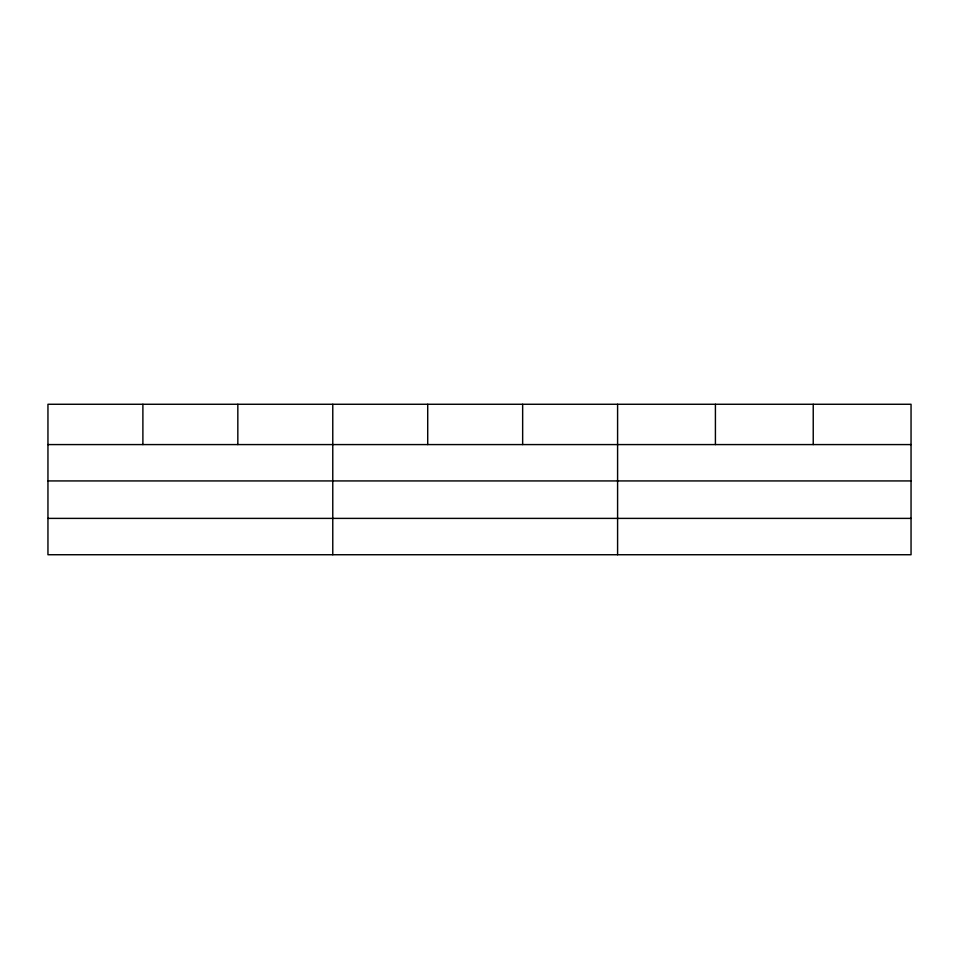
<?xml version="1.0" encoding="UTF-8"?>
<svg xmlns="http://www.w3.org/2000/svg" width="959" height="959" viewBox="0 0 959 959"><rect width="100%" height="100%" fill="white"/><g stroke="black" fill="none" stroke-linecap="round" stroke-linejoin="round"><path stroke-width="1.44" d="M911.05 480.927L911.05 404.266L47.95 404.266L47.95 554.734L911.05 554.734L911.05 480.927L47.95 480.927M47.95 444.58L911.05 444.58M47.95 518.387L911.05 518.387M813.232 404.266L813.232 444.58M715.414 404.266L715.414 444.58M617.596 404.266L617.596 554.734M522.655 404.266L522.655 444.58M427.714 404.266L427.714 444.58M332.773 404.266L332.773 554.734M237.832 404.266L237.832 444.58M142.891 404.266L142.891 444.58"/></g></svg>
